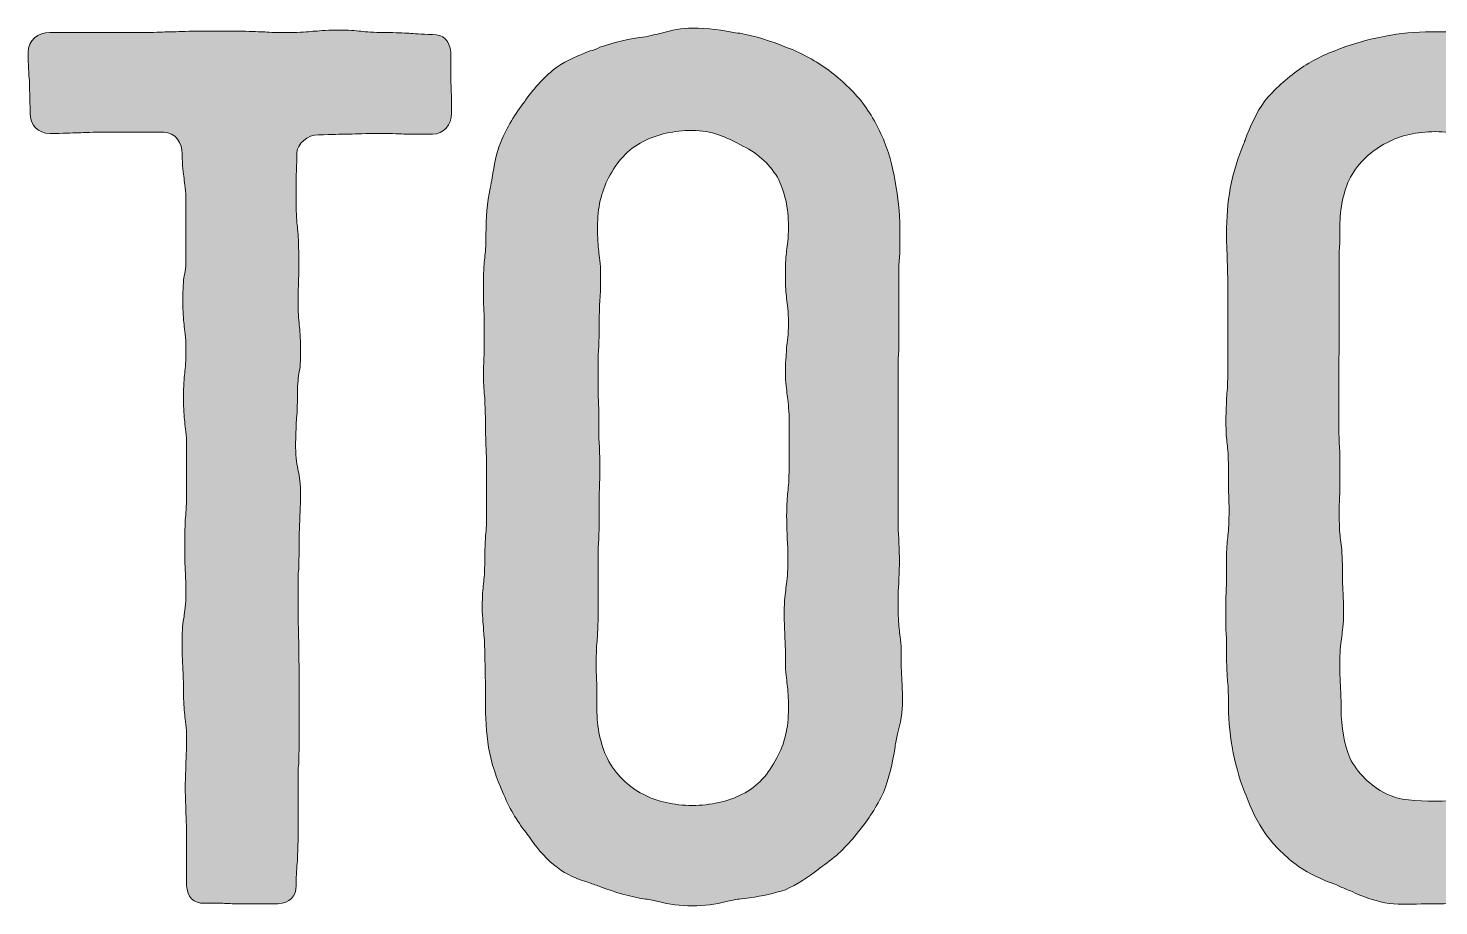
# Model space of a CAD drawing. Header units: inches. Extents: x 199 to 881, y -919 to -164.
# Drawn here: x 205 to 529.5, y -703.4 to -501.4 of the extents above; entities that cross this region are included whole.
import ezdxf

# ---------------------------------------------------------------- set-up
doc = ezdxf.new("R2010")
doc.units = ezdxf.units.IN
doc.header["$MEASUREMENT"] = 0
doc.layers.add('Layer 1', color=7, linetype='Continuous')

# ---------------------------------------------------------------- blocks, each defined once
blk = doc.blocks.new('block 3')
at = {"layer": 'Layer 1', "true_color": 0x040404}
h = blk.add_hatch(color=18, dxfattribs=at)
h.dxf.hatch_style = 2
edge = h.paths.add_edge_path()
edge.add_spline(control_points=[(236.18, -525.38), (236.18, -525.38), (229.66, -525.38), (229.66, -525.38), (229.66, -525.38), (223, -525.38), (223, -525.38), (219.74, -525.38), (218.04, -525.38), (216.48, -525.52), (214.92, -525.52), (213.22, -525.67), (209.96, -525.67), (207.27, -525.67), (205.42, -523.68), (205.42, -520.99), (205.42, -517.16), (205.28, -515.32), (205.28, -513.48), (205.14, -512.06), (205, -509.93), (205, -506.96), (205, -504.26), (207.27, -502.42), (209.96, -502.42), (209.96, -502.42), (215.35, -502.42), (215.35, -502.42), (215.35, -502.42), (220.88, -502.42), (220.88, -502.42), (220.88, -502.42), (226.4, -502.42), (226.4, -502.42), (226.4, -502.42), (231.93, -502.42), (231.93, -502.42), (234.77, -502.42), (236.18, -502.28), (237.46, -502.28), (238.73, -502.28), (240.15, -502.14), (242.99, -502.14), (242.99, -502.14), (248.52, -502.14), (248.52, -502.14), (248.52, -502.14), (254.04, -502.14), (254.04, -502.14), (256.74, -502.14), (258.15, -502.28), (259.43, -502.28), (260.71, -502.42), (262.26, -502.42), (264.96, -502.42), (267.79, -502.42), (269.21, -502.28), (270.49, -502.14), (271.76, -502.14), (273.18, -501.85), (276.01, -501.85), (278.85, -501.85), (280.27, -502), (281.54, -502.14), (282.82, -502.28), (284.24, -502.42), (287.07, -502.42), (289.76, -502.42), (291.32, -502.56), (292.6, -502.56), (293.73, -502.7), (295.29, -502.85), (297.98, -502.85), (300.54, -502.85), (301.95, -504.26), (302.24, -506.96), (302.24, -506.96), (302.24, -514.04), (302.24, -514.04), (302.38, -515.74), (302.38, -517.59), (302.38, -520.99), (302.38, -523.68), (300.68, -525.81), (297.98, -525.81), (297.98, -525.81), (291.46, -525.81), (291.46, -525.81), (289.91, -525.67), (288.21, -525.67), (284.94, -525.67), (281.54, -525.67), (279.98, -525.81), (278.28, -525.81), (276.72, -525.81), (275.16, -525.95), (271.76, -525.95), (269.35, -525.95), (266.8, -527.93), (266.8, -530.34), (266.8, -533.18), (266.66, -534.74), (266.66, -536.01), (266.66, -536.01), (266.66, -541.54), (266.66, -541.54), (266.66, -544.38), (266.8, -545.94), (266.94, -547.21), (267.08, -548.49), (267.23, -550.05), (267.23, -552.88), (267.23, -552.88), (267.23, -558.41), (267.23, -558.41), (267.23, -559.97), (267.08, -561.25), (267.08, -564.08), (267.08, -566.92), (267.23, -568.19), (267.37, -569.75), (267.51, -571.03), (267.65, -572.44), (267.65, -575.28), (267.65, -578.11), (267.65, -579.67), (267.23, -580.95), (267.08, -582.22), (266.94, -583.78), (266.94, -586.48), (266.94, -589.31), (266.8, -590.87), (266.66, -592.15), (266.66, -593.42), (266.52, -594.98), (266.52, -597.82), (266.52, -600.51), (266.94, -602.07), (267.08, -603.35), (267.51, -604.62), (267.65, -606.18), (267.65, -609.01), (267.65, -611.85), (267.51, -613.27), (267.51, -614.54), (267.37, -615.82), (267.37, -617.38), (267.37, -620.21), (267.37, -623.05), (267.23, -624.32), (267.23, -625.88), (267.08, -627.16), (267.08, -628.58), (267.08, -631.41), (267.08, -631.41), (267.08, -637.08), (267.08, -637.08), (267.08, -638.36), (267.23, -639.77), (267.23, -642.61), (267.23, -645.44), (267.23, -647), (267.37, -648.28), (267.37, -648.28), (267.37, -653.81), (267.37, -653.81), (267.37, -653.81), (267.37, -659.48), (267.37, -659.48), (267.37, -659.48), (267.37, -665.01), (267.37, -665.01), (267.37, -667.84), (267.23, -669.4), (267.23, -670.67), (267.08, -671.95), (267.08, -673.51), (267.08, -676.35), (267.08, -676.35), (267.08, -681.87), (267.08, -681.87), (267.08, -681.87), (267.08, -687.54), (267.08, -687.54), (267.08, -690.38), (266.94, -691.8), (266.94, -693.07), (266.8, -694.63), (266.66, -695.91), (266.66, -698.74), (266.66, -701.29), (265.24, -702.71), (262.41, -702.99), (262.41, -702.99), (258.3, -702.99), (258.3, -702.99), (258.3, -702.99), (254.04, -702.99), (254.04, -702.99), (251.78, -702.99), (250.78, -702.85), (249.79, -702.85), (249.79, -702.85), (245.54, -702.85), (245.54, -702.85), (242.99, -702.85), (241.57, -701.43), (241.43, -698.74), (241.43, -698.74), (241.43, -693.07), (241.43, -693.07), (241.43, -693.07), (241.43, -687.54), (241.43, -687.54), (241.43, -684.71), (241.29, -683.15), (241.29, -681.87), (241.29, -680.6), (241.14, -679.04), (241.14, -676.2), (241.14, -673.51), (241.29, -671.95), (241.29, -670.67), (241.29, -669.4), (241.43, -667.84), (241.43, -665.01), (241.43, -662.17), (241.14, -660.75), (241, -659.48), (240.86, -657.92), (240.72, -656.64), (240.72, -653.81), (240.72, -650.97), (240.58, -649.41), (240.58, -648.14), (240.44, -646.86), (240.44, -645.44), (240.44, -642.61), (240.44, -639.77), (240.44, -638.21), (240.86, -636.94), (241, -635.66), (241.29, -634.11), (241.29, -631.41), (241.29, -628.58), (241.14, -627.02), (241.14, -625.74), (241, -624.47), (241, -622.91), (241, -620.07), (241, -617.38), (241.14, -615.82), (241.14, -614.54), (241.29, -613.27), (241.43, -611.71), (241.43, -608.87), (241.43, -608.87), (241.43, -603.35), (241.43, -603.35), (241.43, -603.35), (241.43, -597.67), (241.43, -597.67), (241.43, -594.84), (241.14, -593.56), (241, -592.01), (240.86, -590.73), (240.72, -589.31), (240.72, -586.48), (240.72, -583.64), (240.86, -582.08), (241, -580.81), (241.14, -579.53), (241.29, -578.11), (241.29, -575.28), (241.29, -572.44), (241, -570.88), (240.86, -569.61), (240.72, -568.33), (240.58, -566.92), (240.58, -564.08), (240.58, -561.25), (240.72, -559.69), (240.86, -558.41), (241.29, -557.13), (241.29, -555.57), (241.29, -552.74), (241.29, -552.74), (241.29, -547.21), (241.29, -547.21), (241.29, -547.21), (241.29, -541.54), (241.29, -541.54), (241.29, -538.71), (241, -537.29), (240.86, -536.01), (240.72, -534.74), (240.44, -533.18), (240.44, -530.34), (240.44, -527.93), (238.88, -525.38), (236.18, -525.38)], knot_values=[0, 0, 0, 0, 1, 1, 1, 2, 2, 2, 3, 3, 3, 4, 4, 4, 5, 5, 5, 6, 6, 6, 7, 7, 7, 8, 8, 8, 9, 9, 9, 10, 10, 10, 11, 11, 11, 12, 12, 12, 13, 13, 13, 14, 14, 14, 15, 15, 15, 16, 16, 16, 17, 17, 17, 18, 18, 18, 19, 19, 19, 20, 20, 20, 21, 21, 21, 22, 22, 22, 23, 23, 23, 24, 24, 24, 25, 25, 25, 26, 26, 26, 27, 27, 27, 28, 28, 28, 29, 29, 29, 30, 30, 30, 31, 31, 31, 32, 32, 32, 33, 33, 33, 34, 34, 34, 35, 35, 35, 36, 36, 36, 37, 37, 37, 38, 38, 38, 39, 39, 39, 40, 40, 40, 41, 41, 41, 42, 42, 42, 43, 43, 43, 44, 44, 44, 45, 45, 45, 46, 46, 46, 47, 47, 47, 48, 48, 48, 49, 49, 49, 50, 50, 50, 51, 51, 51, 52, 52, 52, 53, 53, 53, 54, 54, 54, 55, 55, 55, 56, 56, 56, 57, 57, 57, 58, 58, 58, 59, 59, 59, 60, 60, 60, 61, 61, 61, 62, 62, 62, 63, 63, 63, 64, 64, 64, 65, 65, 65, 66, 66, 66, 67, 67, 67, 68, 68, 68, 69, 69, 69, 70, 70, 70, 71, 71, 71, 72, 72, 72, 73, 73, 73, 74, 74, 74, 75, 75, 75, 76, 76, 76, 77, 77, 77, 78, 78, 78, 79, 79, 79, 80, 80, 80, 81, 81, 81, 82, 82, 82, 83, 83, 83, 84, 84, 84, 85, 85, 85, 86, 86, 86, 87, 87, 87, 88, 88, 88, 89, 89, 89, 90, 90, 90, 91, 91, 91, 92, 92, 92, 93, 93, 93, 94, 94, 94, 95, 95, 95, 96, 96, 96, 97, 97, 97, 98, 98, 98, 99, 99, 99, 100, 100, 100, 100], degree=3, periodic=1)
h = blk.add_hatch(color=18, dxfattribs=at)
h.dxf.hatch_style = 2
edge = h.paths.add_edge_path()
edge.add_spline(control_points=[(370.99, -701.58), (370.14, -701.72), (369.29, -701.72), (368.58, -701.86), (367.59, -702), (366.6, -702.28), (365.6, -702.43), (363.19, -703.14), (360.5, -703.42), (357.81, -703.42), (355.11, -703.42), (352.42, -703.14), (350.01, -702.43), (349.02, -702.28), (348.03, -702), (347.03, -701.86), (343.35, -701.29), (339.95, -700.3), (336.69, -699.02), (335.84, -698.74), (334.99, -698.46), (333.99, -698.03), (331.3, -697.32), (328.89, -696.19), (326.77, -694.63), (324.36, -692.79), (322.37, -690.66), (320.67, -688.11), (320.25, -687.54), (319.96, -686.98), (319.54, -686.55), (317.41, -683.86), (315.57, -680.74), (314.15, -677.2), (312.73, -674.08), (311.6, -670.67), (310.89, -666.99), (310.46, -663.59), (310.18, -659.9), (310.18, -656.07), (310.18, -656.07), (310.18, -653.52), (310.18, -653.52), (310.18, -650.83), (310.18, -649.41), (310.04, -645.44), (310.04, -642.75), (309.9, -641.33), (309.76, -640.2), (309.76, -638.92), (309.47, -637.51), (309.47, -634.67), (309.47, -631.98), (309.61, -630.56), (309.76, -629.28), (309.9, -628.01), (310.04, -626.73), (310.04, -623.9), (310.04, -621.21), (310.18, -619.79), (310.18, -618.65), (310.32, -617.38), (310.46, -615.96), (310.46, -613.27), (310.46, -613.27), (310.46, -607.88), (310.46, -607.88), (310.46, -607.88), (310.46, -602.49), (310.46, -602.49), (310.46, -599.8), (310.32, -598.38), (310.32, -597.11), (310.32, -595.97), (310.18, -594.56), (310.18, -591.86), (310.18, -589.17), (310.04, -587.75), (310.04, -586.48), (309.9, -585.2), (309.76, -583.78), (309.76, -581.09), (309.76, -578.4), (309.9, -576.98), (309.9, -575.7), (309.9, -575.7), (309.9, -570.46), (309.9, -570.46), (309.9, -567.62), (309.9, -566.35), (309.76, -565.07), (309.76, -565.07), (309.76, -559.69), (309.76, -559.69), (309.76, -556.99), (309.9, -555.57), (310.04, -554.3), (310.18, -553.02), (310.32, -551.75), (310.32, -548.91), (310.32, -545.09), (310.61, -541.54), (311.31, -538.28), (311.46, -537.43), (311.6, -536.58), (311.74, -535.87), (312.17, -532.9), (312.73, -530.2), (313.73, -527.65), (315.14, -524.25), (316.98, -521.13), (319.25, -518.3), (319.39, -518.16), (319.39, -518.16), (319.39, -518.01), (321.52, -515.04), (323.93, -512.48), (326.62, -510.36), (329.03, -508.8), (331.58, -507.67), (334.28, -506.67), (334.99, -506.53), (335.84, -506.25), (336.55, -505.82), (339.81, -504.69), (343.35, -503.84), (347.03, -503.41), (348.31, -503.13), (349.45, -502.85), (350.72, -502.56), (352.99, -501.85), (355.4, -501.43), (357.81, -501.43), (361.35, -501.43), (364.9, -501.85), (368.16, -502.56), (368.16, -502.56), (368.72, -502.56), (368.72, -502.56), (372.41, -503.27), (375.81, -504.41), (379.07, -505.68), (382.61, -506.96), (385.73, -508.66), (388.71, -510.78), (391.69, -512.91), (394.24, -515.32), (396.65, -518.16), (398.77, -520.99), (400.62, -524.11), (402.03, -527.65), (403.31, -530.91), (404.16, -534.31), (404.73, -538.14), (405.29, -541.54), (405.58, -545.09), (405.58, -548.91), (405.58, -551.75), (405.58, -553.17), (405.44, -554.3), (405.29, -555.57), (405.29, -556.99), (405.29, -559.69), (405.29, -559.69), (405.29, -565.07), (405.29, -565.07), (405.29, -565.07), (405.29, -570.46), (405.29, -570.46), (405.29, -570.46), (405.29, -575.85), (405.29, -575.85), (405.15, -576.98), (405.15, -578.4), (405.15, -581.23), (405.15, -581.23), (405.15, -586.48), (405.15, -586.48), (405.15, -586.48), (405.15, -591.86), (405.15, -591.86), (405.15, -591.86), (405.15, -597.25), (405.15, -597.25), (405.15, -597.25), (405.15, -602.64), (405.15, -602.64), (405.15, -602.64), (405.15, -607.88), (405.15, -607.88), (405.15, -607.88), (405.15, -613.27), (405.15, -613.27), (405.15, -615.96), (405.15, -617.38), (405.29, -618.65), (405.29, -619.93), (405.44, -621.35), (405.44, -624.04), (405.44, -626.73), (405.29, -628.15), (405.29, -629.43), (405.15, -630.56), (405.15, -631.98), (405.15, -634.67), (405.15, -637.51), (405.29, -638.78), (405.44, -640.06), (405.58, -641.33), (405.86, -642.75), (405.86, -645.44), (405.86, -648.14), (405.86, -649.56), (406, -650.83), (406, -651.96), (406.14, -653.38), (406.14, -656.07), (406.14, -658.77), (405.72, -661.46), (405.01, -663.87), (404.87, -664.86), (404.58, -665.86), (404.44, -666.85), (403.88, -670.67), (403.03, -674.08), (401.75, -677.34), (400.19, -680.6), (398.35, -683.57), (396.08, -686.27), (396.08, -686.27), (395.94, -686.41), (395.94, -686.41), (393.81, -689.24), (391.26, -691.8), (388.28, -693.92), (387.72, -694.35), (387.15, -694.63), (386.73, -695.06), (384.46, -696.9), (381.91, -698.46), (379.21, -699.73), (376.66, -700.58), (373.97, -701.15), (370.99, -701.58)], knot_values=[0, 0, 0, 0, 1, 1, 1, 2, 2, 2, 3, 3, 3, 4, 4, 4, 5, 5, 5, 6, 6, 6, 7, 7, 7, 8, 8, 8, 9, 9, 9, 10, 10, 10, 11, 11, 11, 12, 12, 12, 13, 13, 13, 14, 14, 14, 15, 15, 15, 16, 16, 16, 17, 17, 17, 18, 18, 18, 19, 19, 19, 20, 20, 20, 21, 21, 21, 22, 22, 22, 23, 23, 23, 24, 24, 24, 25, 25, 25, 26, 26, 26, 27, 27, 27, 28, 28, 28, 29, 29, 29, 30, 30, 30, 31, 31, 31, 32, 32, 32, 33, 33, 33, 34, 34, 34, 35, 35, 35, 36, 36, 36, 37, 37, 37, 38, 38, 38, 39, 39, 39, 40, 40, 40, 41, 41, 41, 42, 42, 42, 43, 43, 43, 44, 44, 44, 45, 45, 45, 46, 46, 46, 47, 47, 47, 48, 48, 48, 49, 49, 49, 50, 50, 50, 51, 51, 51, 52, 52, 52, 53, 53, 53, 54, 54, 54, 55, 55, 55, 56, 56, 56, 57, 57, 57, 58, 58, 58, 59, 59, 59, 60, 60, 60, 61, 61, 61, 62, 62, 62, 63, 63, 63, 64, 64, 64, 65, 65, 65, 66, 66, 66, 67, 67, 67, 68, 68, 68, 69, 69, 69, 70, 70, 70, 71, 71, 71, 72, 72, 72, 73, 73, 73, 74, 74, 74, 75, 75, 75, 76, 76, 76, 77, 77, 77, 78, 78, 78, 79, 79, 79, 80, 80, 80, 81, 81, 81, 81], degree=3, periodic=1)
edge = h.paths.add_edge_path()
edge.add_spline(control_points=[(357.81, -680.31), (362.06, -680.31), (365.89, -679.46), (369.29, -677.76), (372.83, -675.92), (375.38, -673.08), (377.23, -669.4), (379.07, -666.14), (379.92, -662.45), (379.92, -658.06), (379.92, -655.37), (379.78, -653.81), (379.64, -652.53), (379.5, -651.26), (379.21, -649.84), (379.21, -647), (379.21, -644.17), (379.21, -642.75), (379.07, -641.47), (379.07, -640.2), (378.93, -638.64), (378.93, -635.95), (378.93, -633.11), (379.21, -631.55), (379.35, -630.28), (379.5, -629), (379.78, -627.58), (379.78, -624.75), (379.78, -621.91), (379.78, -620.5), (379.64, -619.22), (379.64, -617.95), (379.5, -616.53), (379.5, -613.69), (379.5, -610.86), (379.64, -609.44), (379.78, -608.16), (379.92, -606.89), (380.06, -605.33), (380.06, -602.64), (380.06, -602.64), (380.06, -596.97), (380.06, -596.97), (380.06, -596.97), (380.06, -591.44), (380.06, -591.44), (380.06, -588.6), (379.78, -587.19), (379.64, -585.91), (379.5, -584.63), (379.21, -583.22), (379.21, -580.38), (379.21, -577.55), (379.5, -576.13), (379.5, -574.85), (379.64, -573.58), (379.92, -572.02), (379.92, -569.32), (379.92, -566.49), (379.64, -564.93), (379.5, -563.66), (379.35, -562.38), (379.21, -560.96), (379.21, -558.13), (379.21, -555.43), (379.35, -553.87), (379.5, -552.6), (379.64, -551.32), (379.92, -549.91), (379.92, -547.07), (379.92, -542.82), (379.07, -538.99), (377.37, -535.73), (375.38, -532.47), (372.55, -529.92), (368.72, -528.22), (365.75, -526.52), (362.2, -524.96), (357.81, -524.96), (353.56, -524.96), (349.73, -525.81), (346.47, -527.51), (342.93, -529.35), (340.37, -532.19), (338.53, -535.87), (336.83, -539.13), (335.98, -542.82), (335.98, -547.07), (335.98, -549.91), (336.12, -551.47), (336.26, -552.74), (336.4, -554.02), (336.69, -555.43), (336.69, -558.13), (336.69, -560.96), (336.69, -562.38), (336.55, -563.94), (336.4, -565.21), (336.4, -566.63), (336.4, -569.32), (336.4, -572.16), (336.26, -573.58), (336.26, -574.85), (336.12, -576.13), (336.12, -577.69), (336.12, -580.38), (336.12, -580.38), (336.12, -585.91), (336.12, -585.91), (336.26, -587.19), (336.26, -588.75), (336.26, -591.58), (336.26, -594.27), (336.26, -595.83), (336.4, -597.11), (336.4, -598.38), (336.55, -599.8), (336.55, -602.64), (336.55, -605.47), (336.4, -606.89), (336.4, -608.16), (336.4, -608.16), (336.4, -613.69), (336.4, -613.69), (336.4, -616.53), (336.26, -617.95), (336.26, -619.22), (336.12, -620.5), (336.12, -622.06), (336.12, -624.89), (336.12, -624.89), (336.12, -630.42), (336.12, -630.42), (336.12, -630.42), (336.12, -635.95), (336.12, -635.95), (336.12, -638.78), (335.98, -640.2), (335.98, -641.47), (335.84, -642.75), (335.7, -644.17), (335.7, -647), (335.7, -649.84), (335.7, -651.26), (335.84, -652.53), (335.84, -652.53), (335.84, -658.06), (335.84, -658.06), (335.84, -662.45), (336.69, -666.28), (338.25, -669.54), (340.09, -673.08), (342.93, -675.92), (346.47, -677.76), (349.73, -679.46), (353.56, -680.31), (357.81, -680.31)], knot_values=[0, 0, 0, 0, 1, 1, 1, 2, 2, 2, 3, 3, 3, 4, 4, 4, 5, 5, 5, 6, 6, 6, 7, 7, 7, 8, 8, 8, 9, 9, 9, 10, 10, 10, 11, 11, 11, 12, 12, 12, 13, 13, 13, 14, 14, 14, 15, 15, 15, 16, 16, 16, 17, 17, 17, 18, 18, 18, 19, 19, 19, 20, 20, 20, 21, 21, 21, 22, 22, 22, 23, 23, 23, 24, 24, 24, 25, 25, 25, 26, 26, 26, 27, 27, 27, 28, 28, 28, 29, 29, 29, 30, 30, 30, 31, 31, 31, 32, 32, 32, 33, 33, 33, 34, 34, 34, 35, 35, 35, 36, 36, 36, 37, 37, 37, 38, 38, 38, 39, 39, 39, 40, 40, 40, 41, 41, 41, 42, 42, 42, 43, 43, 43, 44, 44, 44, 45, 45, 45, 46, 46, 46, 47, 47, 47, 48, 48, 48, 49, 49, 49, 50, 50, 50, 51, 51, 51, 52, 52, 52, 52], degree=3, periodic=1)
h = blk.add_hatch(color=18, dxfattribs=at)
h.dxf.hatch_style = 2
edge = h.paths.add_edge_path()
edge.add_spline(control_points=[(481.14, -602.49), (481.14, -599.8), (480.99, -598.38), (480.85, -597.11), (480.71, -595.97), (480.57, -594.56), (480.57, -591.86), (480.57, -589.17), (480.71, -587.75), (480.71, -586.48), (480.85, -585.2), (480.99, -583.78), (480.99, -581.09), (480.99, -581.09), (480.99, -575.7), (480.99, -575.7), (480.99, -575.7), (480.99, -570.46), (480.99, -570.46), (480.99, -570.46), (480.99, -565.07), (480.99, -565.07), (480.99, -565.07), (480.99, -559.69), (480.99, -559.69), (480.99, -556.99), (480.85, -555.57), (480.85, -554.3), (480.85, -553.02), (480.71, -551.75), (480.71, -548.91), (480.71, -545.09), (480.99, -541.54), (481.56, -538.28), (482.27, -534.46), (483.4, -531.05), (484.68, -527.93), (484.82, -527.79), (484.82, -527.51), (484.96, -527.23), (486.1, -523.97), (487.66, -520.85), (489.5, -518.16), (491.77, -515.46), (494.46, -513.05), (497.44, -510.92), (500.27, -508.94), (503.39, -507.38), (506.94, -506.11), (510.19, -504.83), (513.6, -503.98), (517.28, -503.27), (520.54, -502.56), (524.09, -502.28), (527.91, -502.28), (527.91, -502.28), (529.61, -502.28), (529.61, -502.28), (532.87, -502.14), (535.85, -502.28), (538.69, -502.7), (542.37, -503.41), (545.77, -504.41), (549.03, -505.68), (552.58, -506.96), (555.7, -508.66), (558.53, -510.64), (561.22, -512.77), (563.49, -515.32), (565.48, -518.3), (565.62, -518.44), (565.62, -518.58), (565.76, -518.72), (567.89, -521.41), (569.45, -524.53), (570.72, -528.08), (571.01, -528.64), (571.29, -529.21), (571.57, -529.92), (572.85, -532.47), (573.7, -535.31), (574.26, -538.28), (574.69, -541.54), (574.97, -545.09), (574.97, -548.91), (574.97, -551.18), (575.11, -552.46), (575.26, -553.45), (575.4, -554.58), (575.54, -555.72), (575.54, -557.99), (575.54, -560.25), (575.26, -561.39), (575.11, -562.52), (574.97, -563.51), (574.69, -564.65), (574.69, -566.92), (574.69, -569.47), (573.27, -570.88), (570.3, -571.03), (566.47, -571.03), (564.48, -571.17), (562.64, -571.59), (560.8, -571.73), (558.81, -572.16), (554.99, -572.16), (552.58, -572.16), (550.17, -569.61), (550.17, -566.92), (550.17, -564.51), (550.31, -563.23), (550.31, -561.96), (550.31, -560.82), (550.45, -559.4), (550.45, -556.99), (550.45, -554.58), (550.31, -553.17), (550.31, -552.03), (550.31, -552.03), (550.31, -547.07), (550.31, -547.07), (550.31, -542.82), (549.46, -539.13), (547.62, -536.01), (545.77, -532.47), (543.22, -529.92), (539.82, -528.08), (536.7, -526.23), (533.02, -525.24), (528.76, -525.24), (524.51, -525.24), (520.83, -526.09), (517.57, -527.79), (514.02, -529.64), (511.19, -532.19), (509.2, -535.73), (507.64, -538.99), (506.79, -542.82), (506.79, -547.07), (506.79, -549.91), (506.79, -551.32), (506.65, -552.6), (506.65, -552.6), (506.65, -558.13), (506.65, -558.13), (506.65, -558.13), (506.65, -563.8), (506.65, -563.8), (506.65, -563.8), (506.65, -569.32), (506.65, -569.32), (506.65, -569.32), (506.65, -574.85), (506.65, -574.85), (506.65, -576.13), (506.51, -577.69), (506.51, -580.38), (506.51, -580.38), (506.51, -585.91), (506.51, -585.91), (506.51, -585.91), (506.51, -591.58), (506.51, -591.58), (506.51, -594.27), (506.65, -595.83), (506.65, -597.11), (506.79, -598.38), (506.79, -599.8), (506.79, -602.64), (506.79, -602.64), (506.79, -608.16), (506.79, -608.16), (506.65, -609.44), (506.65, -611), (506.65, -613.69), (506.65, -616.53), (506.79, -617.95), (506.94, -619.22), (507.08, -620.5), (507.36, -622.06), (507.36, -624.89), (507.36, -627.58), (507.36, -629.14), (507.5, -630.42), (507.5, -631.69), (507.64, -633.11), (507.64, -635.95), (507.64, -638.78), (507.36, -640.2), (507.22, -641.47), (507.08, -642.75), (506.79, -644.17), (506.79, -647), (506.79, -649.84), (506.79, -651.26), (506.94, -652.53), (506.94, -653.81), (507.08, -655.37), (507.08, -658.06), (507.08, -662.45), (507.79, -666.14), (509.06, -669.4), (510.9, -672.94), (513.74, -675.78), (517.42, -677.62), (520.4, -679.18), (524.37, -679.32), (528.76, -679.32), (532.87, -679.32), (536.99, -679.04), (539.96, -677.48), (543.36, -675.64), (545.91, -672.8), (547.62, -669.12), (549.32, -665.86), (550.73, -662.45), (550.73, -658.06), (550.73, -658.06), (550.73, -652.25), (550.73, -652.25), (550.73, -650.69), (550.88, -649.27), (550.88, -646.29), (550.88, -643.46), (550.45, -641.76), (550.31, -640.48), (550.17, -639.21), (549.88, -637.51), (549.88, -634.67), (549.88, -631.69), (550.17, -630.28), (550.31, -628.72), (550.45, -627.44), (550.73, -625.74), (550.73, -622.91), (550.73, -620.21), (548.32, -617.8), (545.63, -617.8), (543.79, -617.8), (542.66, -617.95), (541.66, -617.95), (540.67, -617.95), (539.54, -618.09), (537.69, -618.09), (535, -618.09), (533.16, -615.96), (533.16, -613.55), (533.16, -610.29), (533.3, -608.45), (533.44, -606.89), (533.44, -605.05), (533.58, -603.2), (533.58, -599.37), (533.58, -596.82), (535, -595.41), (537.69, -594.98), (537.69, -594.98), (543.08, -594.98), (543.08, -594.98), (544.36, -594.98), (545.77, -594.84), (548.47, -594.84), (551.3, -594.84), (552.72, -594.7), (554, -594.56), (555.27, -594.41), (556.69, -594.27), (559.38, -594.27), (562.22, -594.27), (563.63, -594.41), (564.91, -594.84), (566.19, -594.98), (567.6, -595.27), (570.3, -595.27), (572.85, -595.27), (574.26, -596.68), (574.41, -599.37), (574.41, -599.37), (574.41, -605.05), (574.41, -605.05), (574.41, -605.05), (574.41, -610.72), (574.41, -610.72), (574.41, -613.55), (574.69, -614.97), (574.83, -616.53), (574.97, -617.8), (575.11, -619.36), (575.11, -622.2), (575.11, -625.03), (575.11, -626.31), (574.97, -627.87), (574.97, -629.14), (574.83, -630.7), (574.83, -633.54), (574.83, -636.37), (574.97, -637.65), (574.97, -639.21), (574.97, -639.21), (574.97, -644.74), (574.97, -644.74), (574.97, -647.57), (575.11, -649.13), (575.26, -650.41), (575.26, -651.96), (575.4, -653.24), (575.4, -656.07), (575.4, -659.76), (574.97, -663.31), (574.26, -666.56), (574.26, -666.56), (574.26, -666.85), (574.26, -666.85), (573.7, -669.82), (572.85, -672.66), (571.57, -675.21), (571.29, -675.92), (571.01, -676.49), (570.86, -677.05), (570.58, -677.62), (570.3, -678.19), (570.16, -678.76), (569.16, -681.73), (567.89, -684.42), (566.19, -686.83), (564.06, -689.81), (561.51, -692.36), (558.67, -694.49), (555.84, -696.33), (552.72, -697.89), (549.46, -699.17), (549.32, -699.17), (549.03, -699.17), (548.89, -699.31), (545.77, -700.58), (542.37, -701.43), (538.69, -702.14), (535.28, -702.71), (531.74, -702.99), (527.91, -702.99), (527.91, -702.99), (525.5, -702.99), (525.5, -702.99), (522.53, -703.14), (519.83, -703.14), (517.14, -702.71), (514.45, -702.14), (511.9, -701.29), (509.63, -700.16), (508.64, -699.73), (507.79, -699.45), (506.94, -699.02), (506.51, -698.88), (506.08, -698.6), (505.66, -698.46), (502.68, -697.47), (499.85, -696.05), (497.3, -694.35), (494.32, -692.22), (491.77, -689.67), (489.64, -686.83), (487.8, -684.14), (486.38, -681.31), (485.25, -678.05), (485.25, -678.05), (484.82, -677.2), (484.82, -677.2), (483.55, -673.94), (482.7, -670.53), (481.99, -666.85), (481.42, -663.45), (481.14, -659.9), (481.14, -656.07), (481.14, -653.38), (480.99, -651.96), (480.85, -650.83), (480.85, -649.56), (480.71, -648.14), (480.71, -645.44), (480.71, -642.75), (480.71, -641.33), (480.57, -640.06), (480.57, -640.06), (480.57, -634.67), (480.57, -634.67), (480.57, -631.98), (480.57, -630.56), (480.71, -629.28), (480.71, -629.28), (480.71, -623.9), (480.71, -623.9), (480.71, -621.21), (480.85, -619.79), (480.99, -618.65), (481.14, -617.38), (481.28, -615.96), (481.28, -613.27), (481.28, -610.57), (481.28, -609.16), (481.14, -607.88), (481.14, -607.88), (481.14, -602.49), (481.14, -602.49)], knot_values=[0, 0, 0, 0, 1, 1, 1, 2, 2, 2, 3, 3, 3, 4, 4, 4, 5, 5, 5, 6, 6, 6, 7, 7, 7, 8, 8, 8, 9, 9, 9, 10, 10, 10, 11, 11, 11, 12, 12, 12, 13, 13, 13, 14, 14, 14, 15, 15, 15, 16, 16, 16, 17, 17, 17, 18, 18, 18, 19, 19, 19, 20, 20, 20, 21, 21, 21, 22, 22, 22, 23, 23, 23, 24, 24, 24, 25, 25, 25, 26, 26, 26, 27, 27, 27, 28, 28, 28, 29, 29, 29, 30, 30, 30, 31, 31, 31, 32, 32, 32, 33, 33, 33, 34, 34, 34, 35, 35, 35, 36, 36, 36, 37, 37, 37, 38, 38, 38, 39, 39, 39, 40, 40, 40, 41, 41, 41, 42, 42, 42, 43, 43, 43, 44, 44, 44, 45, 45, 45, 46, 46, 46, 47, 47, 47, 48, 48, 48, 49, 49, 49, 50, 50, 50, 51, 51, 51, 52, 52, 52, 53, 53, 53, 54, 54, 54, 55, 55, 55, 56, 56, 56, 57, 57, 57, 58, 58, 58, 59, 59, 59, 60, 60, 60, 61, 61, 61, 62, 62, 62, 63, 63, 63, 64, 64, 64, 65, 65, 65, 66, 66, 66, 67, 67, 67, 68, 68, 68, 69, 69, 69, 70, 70, 70, 71, 71, 71, 72, 72, 72, 73, 73, 73, 74, 74, 74, 75, 75, 75, 76, 76, 76, 77, 77, 77, 78, 78, 78, 79, 79, 79, 80, 80, 80, 81, 81, 81, 82, 82, 82, 83, 83, 83, 84, 84, 84, 85, 85, 85, 86, 86, 86, 87, 87, 87, 88, 88, 88, 89, 89, 89, 90, 90, 90, 91, 91, 91, 92, 92, 92, 93, 93, 93, 94, 94, 94, 95, 95, 95, 96, 96, 96, 97, 97, 97, 98, 98, 98, 99, 99, 99, 100, 100, 100, 101, 101, 101, 102, 102, 102, 103, 103, 103, 104, 104, 104, 105, 105, 105, 106, 106, 106, 107, 107, 107, 108, 108, 108, 109, 109, 109, 110, 110, 110, 111, 111, 111, 112, 112, 112, 113, 113, 113, 114, 114, 114, 115, 115, 115, 116, 116, 116, 117, 117, 117, 118, 118, 118, 119, 119, 119, 120, 120, 120, 121, 121, 121, 122, 122, 122, 123, 123, 123, 124, 124, 124, 125, 125, 125, 126, 126, 126, 127, 127, 127, 128, 128, 128, 129, 129, 129, 130, 130, 130, 131, 131, 131, 132, 132, 132, 133, 133, 133, 134, 134, 134, 134], degree=3, periodic=1)
at = {"layer": 'Layer 1', "lineweight": 0}
for points, knots in [([(236.18, -525.38), (236.18, -525.38), (229.66, -525.38), (229.66, -525.38), (229.66, -525.38), (223, -525.38), (223, -525.38), (219.74, -525.38), (218.04, -525.38), (216.48, -525.52), (214.92, -525.52), (213.22, -525.67), (209.96, -525.67), (207.27, -525.67), (205.42, -523.68), (205.42, -520.99), (205.42, -517.16), (205.28, -515.32), (205.28, -513.48), (205.14, -512.06), (205, -509.93), (205, -506.96), (205, -504.26), (207.27, -502.42), (209.96, -502.42), (209.96, -502.42), (215.35, -502.42), (215.35, -502.42), (215.35, -502.42), (220.88, -502.42), (220.88, -502.42), (220.88, -502.42), (226.4, -502.42), (226.4, -502.42), (226.4, -502.42), (231.93, -502.42), (231.93, -502.42), (234.77, -502.42), (236.18, -502.28), (237.46, -502.28), (238.73, -502.28), (240.15, -502.14), (242.99, -502.14), (242.99, -502.14), (248.52, -502.14), (248.52, -502.14), (248.52, -502.14), (254.04, -502.14), (254.04, -502.14), (256.74, -502.14), (258.15, -502.28), (259.43, -502.28), (260.71, -502.42), (262.26, -502.42), (264.96, -502.42), (267.79, -502.42), (269.21, -502.28), (270.49, -502.14), (271.76, -502.14), (273.18, -501.85), (276.01, -501.85), (278.85, -501.85), (280.27, -502), (281.54, -502.14), (282.82, -502.28), (284.24, -502.42), (287.07, -502.42), (289.76, -502.42), (291.32, -502.56), (292.6, -502.56), (293.73, -502.7), (295.29, -502.85), (297.98, -502.85), (300.54, -502.85), (301.95, -504.26), (302.24, -506.96), (302.24, -506.96), (302.24, -514.04), (302.24, -514.04), (302.38, -515.74), (302.38, -517.59), (302.38, -520.99), (302.38, -523.68), (300.68, -525.81), (297.98, -525.81), (297.98, -525.81), (291.46, -525.81), (291.46, -525.81), (289.91, -525.67), (288.21, -525.67), (284.94, -525.67), (281.54, -525.67), (279.98, -525.81), (278.28, -525.81), (276.72, -525.81), (275.16, -525.95), (271.76, -525.95), (269.35, -525.95), (266.8, -527.93), (266.8, -530.34), (266.8, -533.18), (266.66, -534.74), (266.66, -536.01), (266.66, -536.01), (266.66, -541.54), (266.66, -541.54), (266.66, -544.38), (266.8, -545.94), (266.94, -547.21), (267.08, -548.49), (267.23, -550.05), (267.23, -552.88), (267.23, -552.88), (267.23, -558.41), (267.23, -558.41), (267.23, -559.97), (267.08, -561.25), (267.08, -564.08), (267.08, -566.92), (267.23, -568.19), (267.37, -569.75), (267.51, -571.03), (267.65, -572.44), (267.65, -575.28), (267.65, -578.11), (267.65, -579.67), (267.23, -580.95), (267.08, -582.22), (266.94, -583.78), (266.94, -586.48), (266.94, -589.31), (266.8, -590.87), (266.66, -592.15), (266.66, -593.42), (266.52, -594.98), (266.52, -597.82), (266.52, -600.51), (266.94, -602.07), (267.08, -603.35), (267.51, -604.62), (267.65, -606.18), (267.65, -609.01), (267.65, -611.85), (267.51, -613.27), (267.51, -614.54), (267.37, -615.82), (267.37, -617.38), (267.37, -620.21), (267.37, -623.05), (267.23, -624.32), (267.23, -625.88), (267.08, -627.16), (267.08, -628.58), (267.08, -631.41), (267.08, -631.41), (267.08, -637.08), (267.08, -637.08), (267.08, -638.36), (267.23, -639.77), (267.23, -642.61), (267.23, -645.44), (267.23, -647), (267.37, -648.28), (267.37, -648.28), (267.37, -653.81), (267.37, -653.81), (267.37, -653.81), (267.37, -659.48), (267.37, -659.48), (267.37, -659.48), (267.37, -665.01), (267.37, -665.01), (267.37, -667.84), (267.23, -669.4), (267.23, -670.67), (267.08, -671.95), (267.08, -673.51), (267.08, -676.35), (267.08, -676.35), (267.08, -681.87), (267.08, -681.87), (267.08, -681.87), (267.08, -687.54), (267.08, -687.54), (267.08, -690.38), (266.94, -691.8), (266.94, -693.07), (266.8, -694.63), (266.66, -695.91), (266.66, -698.74), (266.66, -701.29), (265.24, -702.71), (262.41, -702.99), (262.41, -702.99), (258.3, -702.99), (258.3, -702.99), (258.3, -702.99), (254.04, -702.99), (254.04, -702.99), (251.78, -702.99), (250.78, -702.85), (249.79, -702.85), (249.79, -702.85), (245.54, -702.85), (245.54, -702.85), (242.99, -702.85), (241.57, -701.43), (241.43, -698.74), (241.43, -698.74), (241.43, -693.07), (241.43, -693.07), (241.43, -693.07), (241.43, -687.54), (241.43, -687.54), (241.43, -684.71), (241.29, -683.15), (241.29, -681.87), (241.29, -680.6), (241.14, -679.04), (241.14, -676.2), (241.14, -673.51), (241.29, -671.95), (241.29, -670.67), (241.29, -669.4), (241.43, -667.84), (241.43, -665.01), (241.43, -662.17), (241.14, -660.75), (241, -659.48), (240.86, -657.92), (240.72, -656.64), (240.72, -653.81), (240.72, -650.97), (240.58, -649.41), (240.58, -648.14), (240.44, -646.86), (240.44, -645.44), (240.44, -642.61), (240.44, -639.77), (240.44, -638.21), (240.86, -636.94), (241, -635.66), (241.29, -634.11), (241.29, -631.41), (241.29, -628.58), (241.14, -627.02), (241.14, -625.74), (241, -624.47), (241, -622.91), (241, -620.07), (241, -617.38), (241.14, -615.82), (241.14, -614.54), (241.29, -613.27), (241.43, -611.71), (241.43, -608.87), (241.43, -608.87), (241.43, -603.35), (241.43, -603.35), (241.43, -603.35), (241.43, -597.67), (241.43, -597.67), (241.43, -594.84), (241.14, -593.56), (241, -592.01), (240.86, -590.73), (240.72, -589.31), (240.72, -586.48), (240.72, -583.64), (240.86, -582.08), (241, -580.81), (241.14, -579.53), (241.29, -578.11), (241.29, -575.28), (241.29, -572.44), (241, -570.88), (240.86, -569.61), (240.72, -568.33), (240.58, -566.92), (240.58, -564.08), (240.58, -561.25), (240.72, -559.69), (240.86, -558.41), (241.29, -557.13), (241.29, -555.57), (241.29, -552.74), (241.29, -552.74), (241.29, -547.21), (241.29, -547.21), (241.29, -547.21), (241.29, -541.54), (241.29, -541.54), (241.29, -538.71), (241, -537.29), (240.86, -536.01), (240.72, -534.74), (240.44, -533.18), (240.44, -530.34), (240.44, -527.93), (238.88, -525.38), (236.18, -525.38)], [0, 0, 0, 0, 1, 1, 1, 2, 2, 2, 3, 3, 3, 4, 4, 4, 5, 5, 5, 6, 6, 6, 7, 7, 7, 8, 8, 8, 9, 9, 9, 10, 10, 10, 11, 11, 11, 12, 12, 12, 13, 13, 13, 14, 14, 14, 15, 15, 15, 16, 16, 16, 17, 17, 17, 18, 18, 18, 19, 19, 19, 20, 20, 20, 21, 21, 21, 22, 22, 22, 23, 23, 23, 24, 24, 24, 25, 25, 25, 26, 26, 26, 27, 27, 27, 28, 28, 28, 29, 29, 29, 30, 30, 30, 31, 31, 31, 32, 32, 32, 33, 33, 33, 34, 34, 34, 35, 35, 35, 36, 36, 36, 37, 37, 37, 38, 38, 38, 39, 39, 39, 40, 40, 40, 41, 41, 41, 42, 42, 42, 43, 43, 43, 44, 44, 44, 45, 45, 45, 46, 46, 46, 47, 47, 47, 48, 48, 48, 49, 49, 49, 50, 50, 50, 51, 51, 51, 52, 52, 52, 53, 53, 53, 54, 54, 54, 55, 55, 55, 56, 56, 56, 57, 57, 57, 58, 58, 58, 59, 59, 59, 60, 60, 60, 61, 61, 61, 62, 62, 62, 63, 63, 63, 64, 64, 64, 65, 65, 65, 66, 66, 66, 67, 67, 67, 68, 68, 68, 69, 69, 69, 70, 70, 70, 71, 71, 71, 72, 72, 72, 73, 73, 73, 74, 74, 74, 75, 75, 75, 76, 76, 76, 77, 77, 77, 78, 78, 78, 79, 79, 79, 80, 80, 80, 81, 81, 81, 82, 82, 82, 83, 83, 83, 84, 84, 84, 85, 85, 85, 86, 86, 86, 87, 87, 87, 88, 88, 88, 89, 89, 89, 90, 90, 90, 91, 91, 91, 92, 92, 92, 93, 93, 93, 94, 94, 94, 95, 95, 95, 96, 96, 96, 97, 97, 97, 98, 98, 98, 99, 99, 99, 100, 100, 100, 100]), ([(370.99, -701.58), (370.14, -701.72), (369.29, -701.72), (368.58, -701.86), (367.59, -702), (366.6, -702.28), (365.6, -702.43), (363.19, -703.14), (360.5, -703.42), (357.81, -703.42), (355.11, -703.42), (352.42, -703.14), (350.01, -702.43), (349.02, -702.28), (348.03, -702), (347.03, -701.86), (343.35, -701.29), (339.95, -700.3), (336.69, -699.02), (335.84, -698.74), (334.99, -698.46), (333.99, -698.03), (331.3, -697.32), (328.89, -696.19), (326.77, -694.63), (324.36, -692.79), (322.37, -690.66), (320.67, -688.11), (320.25, -687.54), (319.96, -686.98), (319.54, -686.55), (317.41, -683.86), (315.57, -680.74), (314.15, -677.2), (312.73, -674.08), (311.6, -670.67), (310.89, -666.99), (310.46, -663.59), (310.18, -659.9), (310.18, -656.07), (310.18, -656.07), (310.18, -653.52), (310.18, -653.52), (310.18, -650.83), (310.18, -649.41), (310.04, -645.44), (310.04, -642.75), (309.9, -641.33), (309.76, -640.2), (309.76, -638.92), (309.47, -637.51), (309.47, -634.67), (309.47, -631.98), (309.61, -630.56), (309.76, -629.28), (309.9, -628.01), (310.04, -626.73), (310.04, -623.9), (310.04, -621.21), (310.18, -619.79), (310.18, -618.65), (310.32, -617.38), (310.46, -615.96), (310.46, -613.27), (310.46, -613.27), (310.46, -607.88), (310.46, -607.88), (310.46, -607.88), (310.46, -602.49), (310.46, -602.49), (310.46, -599.8), (310.32, -598.38), (310.32, -597.11), (310.32, -595.97), (310.18, -594.56), (310.18, -591.86), (310.18, -589.17), (310.04, -587.75), (310.04, -586.48), (309.9, -585.2), (309.76, -583.78), (309.76, -581.09), (309.76, -578.4), (309.9, -576.98), (309.9, -575.7), (309.9, -575.7), (309.9, -570.46), (309.9, -570.46), (309.9, -567.62), (309.9, -566.35), (309.76, -565.07), (309.76, -565.07), (309.76, -559.69), (309.76, -559.69), (309.76, -556.99), (309.9, -555.57), (310.04, -554.3), (310.18, -553.02), (310.32, -551.75), (310.32, -548.91), (310.32, -545.09), (310.61, -541.54), (311.31, -538.28), (311.46, -537.43), (311.6, -536.58), (311.74, -535.87), (312.17, -532.9), (312.73, -530.2), (313.73, -527.65), (315.14, -524.25), (316.98, -521.13), (319.25, -518.3), (319.39, -518.16), (319.39, -518.16), (319.39, -518.01), (321.52, -515.04), (323.93, -512.48), (326.62, -510.36), (329.03, -508.8), (331.58, -507.67), (334.28, -506.67), (334.99, -506.53), (335.84, -506.25), (336.55, -505.82), (339.81, -504.69), (343.35, -503.84), (347.03, -503.41), (348.31, -503.13), (349.45, -502.85), (350.72, -502.56), (352.99, -501.85), (355.4, -501.43), (357.81, -501.43), (361.35, -501.43), (364.9, -501.85), (368.16, -502.56), (368.16, -502.56), (368.72, -502.56), (368.72, -502.56), (372.41, -503.27), (375.81, -504.41), (379.07, -505.68), (382.61, -506.96), (385.73, -508.66), (388.71, -510.78), (391.69, -512.91), (394.24, -515.32), (396.65, -518.16), (398.77, -520.99), (400.62, -524.11), (402.03, -527.65), (403.31, -530.91), (404.16, -534.31), (404.73, -538.14), (405.29, -541.54), (405.58, -545.09), (405.58, -548.91), (405.58, -551.75), (405.58, -553.17), (405.44, -554.3), (405.29, -555.57), (405.29, -556.99), (405.29, -559.69), (405.29, -559.69), (405.29, -565.07), (405.29, -565.07), (405.29, -565.07), (405.29, -570.46), (405.29, -570.46), (405.29, -570.46), (405.29, -575.85), (405.29, -575.85), (405.15, -576.98), (405.15, -578.4), (405.15, -581.23), (405.15, -581.23), (405.15, -586.48), (405.15, -586.48), (405.15, -586.48), (405.15, -591.86), (405.15, -591.86), (405.15, -591.86), (405.15, -597.25), (405.15, -597.25), (405.15, -597.25), (405.15, -602.64), (405.15, -602.64), (405.15, -602.64), (405.15, -607.88), (405.15, -607.88), (405.15, -607.88), (405.15, -613.27), (405.15, -613.27), (405.15, -615.96), (405.15, -617.38), (405.29, -618.65), (405.29, -619.93), (405.44, -621.35), (405.44, -624.04), (405.44, -626.73), (405.29, -628.15), (405.29, -629.43), (405.15, -630.56), (405.15, -631.98), (405.15, -634.67), (405.15, -637.51), (405.29, -638.78), (405.44, -640.06), (405.58, -641.33), (405.86, -642.75), (405.86, -645.44), (405.86, -648.14), (405.86, -649.56), (406, -650.83), (406, -651.96), (406.14, -653.38), (406.14, -656.07), (406.14, -658.77), (405.72, -661.46), (405.01, -663.87), (404.87, -664.86), (404.58, -665.86), (404.44, -666.85), (403.88, -670.67), (403.03, -674.08), (401.75, -677.34), (400.19, -680.6), (398.35, -683.57), (396.08, -686.27), (396.08, -686.27), (395.94, -686.41), (395.94, -686.41), (393.81, -689.24), (391.26, -691.8), (388.28, -693.92), (387.72, -694.35), (387.15, -694.63), (386.73, -695.06), (384.46, -696.9), (381.91, -698.46), (379.21, -699.73), (376.66, -700.58), (373.97, -701.15), (370.99, -701.58)], [0, 0, 0, 0, 1, 1, 1, 2, 2, 2, 3, 3, 3, 4, 4, 4, 5, 5, 5, 6, 6, 6, 7, 7, 7, 8, 8, 8, 9, 9, 9, 10, 10, 10, 11, 11, 11, 12, 12, 12, 13, 13, 13, 14, 14, 14, 15, 15, 15, 16, 16, 16, 17, 17, 17, 18, 18, 18, 19, 19, 19, 20, 20, 20, 21, 21, 21, 22, 22, 22, 23, 23, 23, 24, 24, 24, 25, 25, 25, 26, 26, 26, 27, 27, 27, 28, 28, 28, 29, 29, 29, 30, 30, 30, 31, 31, 31, 32, 32, 32, 33, 33, 33, 34, 34, 34, 35, 35, 35, 36, 36, 36, 37, 37, 37, 38, 38, 38, 39, 39, 39, 40, 40, 40, 41, 41, 41, 42, 42, 42, 43, 43, 43, 44, 44, 44, 45, 45, 45, 46, 46, 46, 47, 47, 47, 48, 48, 48, 49, 49, 49, 50, 50, 50, 51, 51, 51, 52, 52, 52, 53, 53, 53, 54, 54, 54, 55, 55, 55, 56, 56, 56, 57, 57, 57, 58, 58, 58, 59, 59, 59, 60, 60, 60, 61, 61, 61, 62, 62, 62, 63, 63, 63, 64, 64, 64, 65, 65, 65, 66, 66, 66, 67, 67, 67, 68, 68, 68, 69, 69, 69, 70, 70, 70, 71, 71, 71, 72, 72, 72, 73, 73, 73, 74, 74, 74, 75, 75, 75, 76, 76, 76, 77, 77, 77, 78, 78, 78, 79, 79, 79, 80, 80, 80, 81, 81, 81, 81]), ([(481.14, -602.49), (481.14, -599.8), (480.99, -598.38), (480.85, -597.11), (480.71, -595.97), (480.57, -594.56), (480.57, -591.86), (480.57, -589.17), (480.71, -587.75), (480.71, -586.48), (480.85, -585.2), (480.99, -583.78), (480.99, -581.09), (480.99, -581.09), (480.99, -575.7), (480.99, -575.7), (480.99, -575.7), (480.99, -570.46), (480.99, -570.46), (480.99, -570.46), (480.99, -565.07), (480.99, -565.07), (480.99, -565.07), (480.99, -559.69), (480.99, -559.69), (480.99, -556.99), (480.85, -555.57), (480.85, -554.3), (480.85, -553.02), (480.71, -551.75), (480.71, -548.91), (480.71, -545.09), (480.99, -541.54), (481.56, -538.28), (482.27, -534.46), (483.4, -531.05), (484.68, -527.93), (484.82, -527.79), (484.82, -527.51), (484.96, -527.23), (486.1, -523.97), (487.66, -520.85), (489.5, -518.16), (491.77, -515.46), (494.46, -513.05), (497.44, -510.92), (500.27, -508.94), (503.39, -507.38), (506.94, -506.11), (510.19, -504.83), (513.6, -503.98), (517.28, -503.27), (520.54, -502.56), (524.09, -502.28), (527.91, -502.28), (527.91, -502.28), (529.61, -502.28), (529.61, -502.28), (532.87, -502.14), (535.85, -502.28), (538.69, -502.7), (542.37, -503.41), (545.77, -504.41), (549.03, -505.68), (552.58, -506.96), (555.7, -508.66), (558.53, -510.64), (561.22, -512.77), (563.49, -515.32), (565.48, -518.3), (565.62, -518.44), (565.62, -518.58), (565.76, -518.72), (567.89, -521.41), (569.45, -524.53), (570.72, -528.08), (571.01, -528.64), (571.29, -529.21), (571.57, -529.92), (572.85, -532.47), (573.7, -535.31), (574.26, -538.28), (574.69, -541.54), (574.97, -545.09), (574.97, -548.91), (574.97, -551.18), (575.11, -552.46), (575.26, -553.45), (575.4, -554.58), (575.54, -555.72), (575.54, -557.99), (575.54, -560.25), (575.26, -561.39), (575.11, -562.52), (574.97, -563.51), (574.69, -564.65), (574.69, -566.92), (574.69, -569.47), (573.27, -570.88), (570.3, -571.03), (566.47, -571.03), (564.48, -571.17), (562.64, -571.59), (560.8, -571.73), (558.81, -572.16), (554.99, -572.16), (552.58, -572.16), (550.17, -569.61), (550.17, -566.92), (550.17, -564.51), (550.31, -563.23), (550.31, -561.96), (550.31, -560.82), (550.45, -559.4), (550.45, -556.99), (550.45, -554.58), (550.31, -553.17), (550.31, -552.03), (550.31, -552.03), (550.31, -547.07), (550.31, -547.07), (550.31, -542.82), (549.46, -539.13), (547.62, -536.01), (545.77, -532.47), (543.22, -529.92), (539.82, -528.08), (536.7, -526.23), (533.02, -525.24), (528.76, -525.24), (524.51, -525.24), (520.83, -526.09), (517.57, -527.79), (514.02, -529.64), (511.19, -532.19), (509.2, -535.73), (507.64, -538.99), (506.79, -542.82), (506.79, -547.07), (506.79, -549.91), (506.79, -551.32), (506.65, -552.6), (506.65, -552.6), (506.65, -558.13), (506.65, -558.13), (506.65, -558.13), (506.65, -563.8), (506.65, -563.8), (506.65, -563.8), (506.65, -569.32), (506.65, -569.32), (506.65, -569.32), (506.65, -574.85), (506.65, -574.85), (506.65, -576.13), (506.51, -577.69), (506.51, -580.38), (506.51, -580.38), (506.51, -585.91), (506.51, -585.91), (506.51, -585.91), (506.51, -591.58), (506.51, -591.58), (506.51, -594.27), (506.65, -595.83), (506.65, -597.11), (506.79, -598.38), (506.79, -599.8), (506.79, -602.64), (506.79, -602.64), (506.79, -608.16), (506.79, -608.16), (506.65, -609.44), (506.65, -611), (506.65, -613.69), (506.65, -616.53), (506.79, -617.95), (506.94, -619.22), (507.08, -620.5), (507.36, -622.06), (507.36, -624.89), (507.36, -627.58), (507.36, -629.14), (507.5, -630.42), (507.5, -631.69), (507.64, -633.11), (507.64, -635.95), (507.64, -638.78), (507.36, -640.2), (507.22, -641.47), (507.08, -642.75), (506.79, -644.17), (506.79, -647), (506.79, -649.84), (506.79, -651.26), (506.94, -652.53), (506.94, -653.81), (507.08, -655.37), (507.08, -658.06), (507.08, -662.45), (507.79, -666.14), (509.06, -669.4), (510.9, -672.94), (513.74, -675.78), (517.42, -677.62), (520.4, -679.18), (524.37, -679.32), (528.76, -679.32), (532.87, -679.32), (536.99, -679.04), (539.96, -677.48), (543.36, -675.64), (545.91, -672.8), (547.62, -669.12), (549.32, -665.86), (550.73, -662.45), (550.73, -658.06), (550.73, -658.06), (550.73, -652.25), (550.73, -652.25), (550.73, -650.69), (550.88, -649.27), (550.88, -646.29), (550.88, -643.46), (550.45, -641.76), (550.31, -640.48), (550.17, -639.21), (549.88, -637.51), (549.88, -634.67), (549.88, -631.69), (550.17, -630.28), (550.31, -628.72), (550.45, -627.44), (550.73, -625.74), (550.73, -622.91), (550.73, -620.21), (548.32, -617.8), (545.63, -617.8), (543.79, -617.8), (542.66, -617.95), (541.66, -617.95), (540.67, -617.95), (539.54, -618.09), (537.69, -618.09), (535, -618.09), (533.16, -615.96), (533.16, -613.55), (533.16, -610.29), (533.3, -608.45), (533.44, -606.89), (533.44, -605.05), (533.58, -603.2), (533.58, -599.37), (533.58, -596.82), (535, -595.41), (537.69, -594.98), (537.69, -594.98), (543.08, -594.98), (543.08, -594.98), (544.36, -594.98), (545.77, -594.84), (548.47, -594.84), (551.3, -594.84), (552.72, -594.7), (554, -594.56), (555.27, -594.41), (556.69, -594.27), (559.38, -594.27), (562.22, -594.27), (563.63, -594.41), (564.91, -594.84), (566.19, -594.98), (567.6, -595.27), (570.3, -595.27), (572.85, -595.27), (574.26, -596.68), (574.41, -599.37), (574.41, -599.37), (574.41, -605.05), (574.41, -605.05), (574.41, -605.05), (574.41, -610.72), (574.41, -610.72), (574.41, -613.55), (574.69, -614.97), (574.83, -616.53), (574.97, -617.8), (575.11, -619.36), (575.11, -622.2), (575.11, -625.03), (575.11, -626.31), (574.97, -627.87), (574.97, -629.14), (574.83, -630.7), (574.83, -633.54), (574.83, -636.37), (574.97, -637.65), (574.97, -639.21), (574.97, -639.21), (574.97, -644.74), (574.97, -644.74), (574.97, -647.57), (575.11, -649.13), (575.26, -650.41), (575.26, -651.96), (575.4, -653.24), (575.4, -656.07), (575.4, -659.76), (574.97, -663.31), (574.26, -666.56), (574.26, -666.56), (574.26, -666.85), (574.26, -666.85), (573.7, -669.82), (572.85, -672.66), (571.57, -675.21), (571.29, -675.92), (571.01, -676.49), (570.86, -677.05), (570.58, -677.62), (570.3, -678.19), (570.16, -678.76), (569.16, -681.73), (567.89, -684.42), (566.19, -686.83), (564.06, -689.81), (561.51, -692.36), (558.67, -694.49), (555.84, -696.33), (552.72, -697.89), (549.46, -699.17), (549.32, -699.17), (549.03, -699.17), (548.89, -699.31), (545.77, -700.58), (542.37, -701.43), (538.69, -702.14), (535.28, -702.71), (531.74, -702.99), (527.91, -702.99), (527.91, -702.99), (525.5, -702.99), (525.5, -702.99), (522.53, -703.14), (519.83, -703.14), (517.14, -702.71), (514.45, -702.14), (511.9, -701.29), (509.63, -700.16), (508.64, -699.73), (507.79, -699.45), (506.94, -699.02), (506.51, -698.88), (506.08, -698.6), (505.66, -698.46), (502.68, -697.47), (499.85, -696.05), (497.3, -694.35), (494.32, -692.22), (491.77, -689.67), (489.64, -686.83), (487.8, -684.14), (486.38, -681.31), (485.25, -678.05), (485.25, -678.05), (484.82, -677.2), (484.82, -677.2), (483.55, -673.94), (482.7, -670.53), (481.99, -666.85), (481.42, -663.45), (481.14, -659.9), (481.14, -656.07), (481.14, -653.38), (480.99, -651.96), (480.85, -650.83), (480.85, -649.56), (480.71, -648.14), (480.71, -645.44), (480.71, -642.75), (480.71, -641.33), (480.57, -640.06), (480.57, -640.06), (480.57, -634.67), (480.57, -634.67), (480.57, -631.98), (480.57, -630.56), (480.71, -629.28), (480.71, -629.28), (480.71, -623.9), (480.71, -623.9), (480.71, -621.21), (480.85, -619.79), (480.99, -618.65), (481.14, -617.38), (481.28, -615.96), (481.28, -613.27), (481.28, -610.57), (481.28, -609.16), (481.14, -607.88), (481.14, -607.88), (481.14, -602.49), (481.14, -602.49)], [0, 0, 0, 0, 1, 1, 1, 2, 2, 2, 3, 3, 3, 4, 4, 4, 5, 5, 5, 6, 6, 6, 7, 7, 7, 8, 8, 8, 9, 9, 9, 10, 10, 10, 11, 11, 11, 12, 12, 12, 13, 13, 13, 14, 14, 14, 15, 15, 15, 16, 16, 16, 17, 17, 17, 18, 18, 18, 19, 19, 19, 20, 20, 20, 21, 21, 21, 22, 22, 22, 23, 23, 23, 24, 24, 24, 25, 25, 25, 26, 26, 26, 27, 27, 27, 28, 28, 28, 29, 29, 29, 30, 30, 30, 31, 31, 31, 32, 32, 32, 33, 33, 33, 34, 34, 34, 35, 35, 35, 36, 36, 36, 37, 37, 37, 38, 38, 38, 39, 39, 39, 40, 40, 40, 41, 41, 41, 42, 42, 42, 43, 43, 43, 44, 44, 44, 45, 45, 45, 46, 46, 46, 47, 47, 47, 48, 48, 48, 49, 49, 49, 50, 50, 50, 51, 51, 51, 52, 52, 52, 53, 53, 53, 54, 54, 54, 55, 55, 55, 56, 56, 56, 57, 57, 57, 58, 58, 58, 59, 59, 59, 60, 60, 60, 61, 61, 61, 62, 62, 62, 63, 63, 63, 64, 64, 64, 65, 65, 65, 66, 66, 66, 67, 67, 67, 68, 68, 68, 69, 69, 69, 70, 70, 70, 71, 71, 71, 72, 72, 72, 73, 73, 73, 74, 74, 74, 75, 75, 75, 76, 76, 76, 77, 77, 77, 78, 78, 78, 79, 79, 79, 80, 80, 80, 81, 81, 81, 82, 82, 82, 83, 83, 83, 84, 84, 84, 85, 85, 85, 86, 86, 86, 87, 87, 87, 88, 88, 88, 89, 89, 89, 90, 90, 90, 91, 91, 91, 92, 92, 92, 93, 93, 93, 94, 94, 94, 95, 95, 95, 96, 96, 96, 97, 97, 97, 98, 98, 98, 99, 99, 99, 100, 100, 100, 101, 101, 101, 102, 102, 102, 103, 103, 103, 104, 104, 104, 105, 105, 105, 106, 106, 106, 107, 107, 107, 108, 108, 108, 109, 109, 109, 110, 110, 110, 111, 111, 111, 112, 112, 112, 113, 113, 113, 114, 114, 114, 115, 115, 115, 116, 116, 116, 117, 117, 117, 118, 118, 118, 119, 119, 119, 120, 120, 120, 121, 121, 121, 122, 122, 122, 123, 123, 123, 124, 124, 124, 125, 125, 125, 126, 126, 126, 127, 127, 127, 128, 128, 128, 129, 129, 129, 130, 130, 130, 131, 131, 131, 132, 132, 132, 133, 133, 133, 134, 134, 134, 134]), ([(357.81, -680.31), (362.06, -680.31), (365.89, -679.46), (369.29, -677.76), (372.83, -675.92), (375.38, -673.08), (377.23, -669.4), (379.07, -666.14), (379.92, -662.45), (379.92, -658.06), (379.92, -655.37), (379.78, -653.81), (379.64, -652.53), (379.5, -651.26), (379.21, -649.84), (379.21, -647), (379.21, -644.17), (379.21, -642.75), (379.07, -641.47), (379.07, -640.2), (378.93, -638.64), (378.93, -635.95), (378.93, -633.11), (379.21, -631.55), (379.35, -630.28), (379.5, -629), (379.78, -627.58), (379.78, -624.75), (379.78, -621.91), (379.78, -620.5), (379.64, -619.22), (379.64, -617.95), (379.5, -616.53), (379.5, -613.69), (379.5, -610.86), (379.64, -609.44), (379.78, -608.16), (379.92, -606.89), (380.06, -605.33), (380.06, -602.64), (380.06, -602.64), (380.06, -596.97), (380.06, -596.97), (380.06, -596.97), (380.06, -591.44), (380.06, -591.44), (380.06, -588.6), (379.78, -587.19), (379.64, -585.91), (379.5, -584.63), (379.21, -583.22), (379.21, -580.38), (379.21, -577.55), (379.5, -576.13), (379.5, -574.85), (379.64, -573.58), (379.92, -572.02), (379.92, -569.32), (379.92, -566.49), (379.64, -564.93), (379.5, -563.66), (379.35, -562.38), (379.21, -560.96), (379.21, -558.13), (379.21, -555.43), (379.35, -553.87), (379.5, -552.6), (379.64, -551.32), (379.92, -549.91), (379.92, -547.07), (379.92, -542.82), (379.07, -538.99), (377.37, -535.73), (375.38, -532.47), (372.55, -529.92), (368.72, -528.22), (365.75, -526.52), (362.2, -524.96), (357.81, -524.96), (353.56, -524.96), (349.73, -525.81), (346.47, -527.51), (342.93, -529.35), (340.37, -532.19), (338.53, -535.87), (336.83, -539.13), (335.98, -542.82), (335.98, -547.07), (335.98, -549.91), (336.12, -551.47), (336.26, -552.74), (336.4, -554.02), (336.69, -555.43), (336.69, -558.13), (336.69, -560.96), (336.69, -562.38), (336.55, -563.94), (336.4, -565.21), (336.4, -566.63), (336.4, -569.32), (336.4, -572.16), (336.26, -573.58), (336.26, -574.85), (336.12, -576.13), (336.12, -577.69), (336.12, -580.38), (336.12, -580.38), (336.12, -585.91), (336.12, -585.91), (336.26, -587.19), (336.26, -588.75), (336.26, -591.58), (336.26, -594.27), (336.26, -595.83), (336.4, -597.11), (336.4, -598.38), (336.55, -599.8), (336.55, -602.64), (336.55, -605.47), (336.4, -606.89), (336.4, -608.16), (336.4, -608.16), (336.4, -613.69), (336.4, -613.69), (336.4, -616.53), (336.26, -617.95), (336.26, -619.22), (336.12, -620.5), (336.12, -622.06), (336.12, -624.89), (336.12, -624.89), (336.12, -630.42), (336.12, -630.42), (336.12, -630.42), (336.12, -635.95), (336.12, -635.95), (336.12, -638.78), (335.98, -640.2), (335.98, -641.47), (335.84, -642.75), (335.7, -644.17), (335.7, -647), (335.7, -649.84), (335.7, -651.26), (335.84, -652.53), (335.84, -652.53), (335.84, -658.06), (335.84, -658.06), (335.84, -662.45), (336.69, -666.28), (338.25, -669.54), (340.09, -673.08), (342.93, -675.92), (346.47, -677.76), (349.73, -679.46), (353.56, -680.31), (357.81, -680.31)], [0, 0, 0, 0, 1, 1, 1, 2, 2, 2, 3, 3, 3, 4, 4, 4, 5, 5, 5, 6, 6, 6, 7, 7, 7, 8, 8, 8, 9, 9, 9, 10, 10, 10, 11, 11, 11, 12, 12, 12, 13, 13, 13, 14, 14, 14, 15, 15, 15, 16, 16, 16, 17, 17, 17, 18, 18, 18, 19, 19, 19, 20, 20, 20, 21, 21, 21, 22, 22, 22, 23, 23, 23, 24, 24, 24, 25, 25, 25, 26, 26, 26, 27, 27, 27, 28, 28, 28, 29, 29, 29, 30, 30, 30, 31, 31, 31, 32, 32, 32, 33, 33, 33, 34, 34, 34, 35, 35, 35, 36, 36, 36, 37, 37, 37, 38, 38, 38, 39, 39, 39, 40, 40, 40, 41, 41, 41, 42, 42, 42, 43, 43, 43, 44, 44, 44, 45, 45, 45, 46, 46, 46, 47, 47, 47, 48, 48, 48, 49, 49, 49, 50, 50, 50, 51, 51, 51, 52, 52, 52, 52])]:
    blk.add_open_spline(points, degree=3, knots=knots, dxfattribs=at)
blk = doc.blocks.new('block 2')
at = {"layer": 'Layer 1'}
blk.add_blockref('block 3', (0, 0), dxfattribs=at)

msp = doc.modelspace()

# ---------------------------------------------------------------- block references
at = {"layer": 'Layer 1'}
msp.add_blockref('block 2', (0, 0), dxfattribs=at)

doc.saveas('drawing.dxf')
